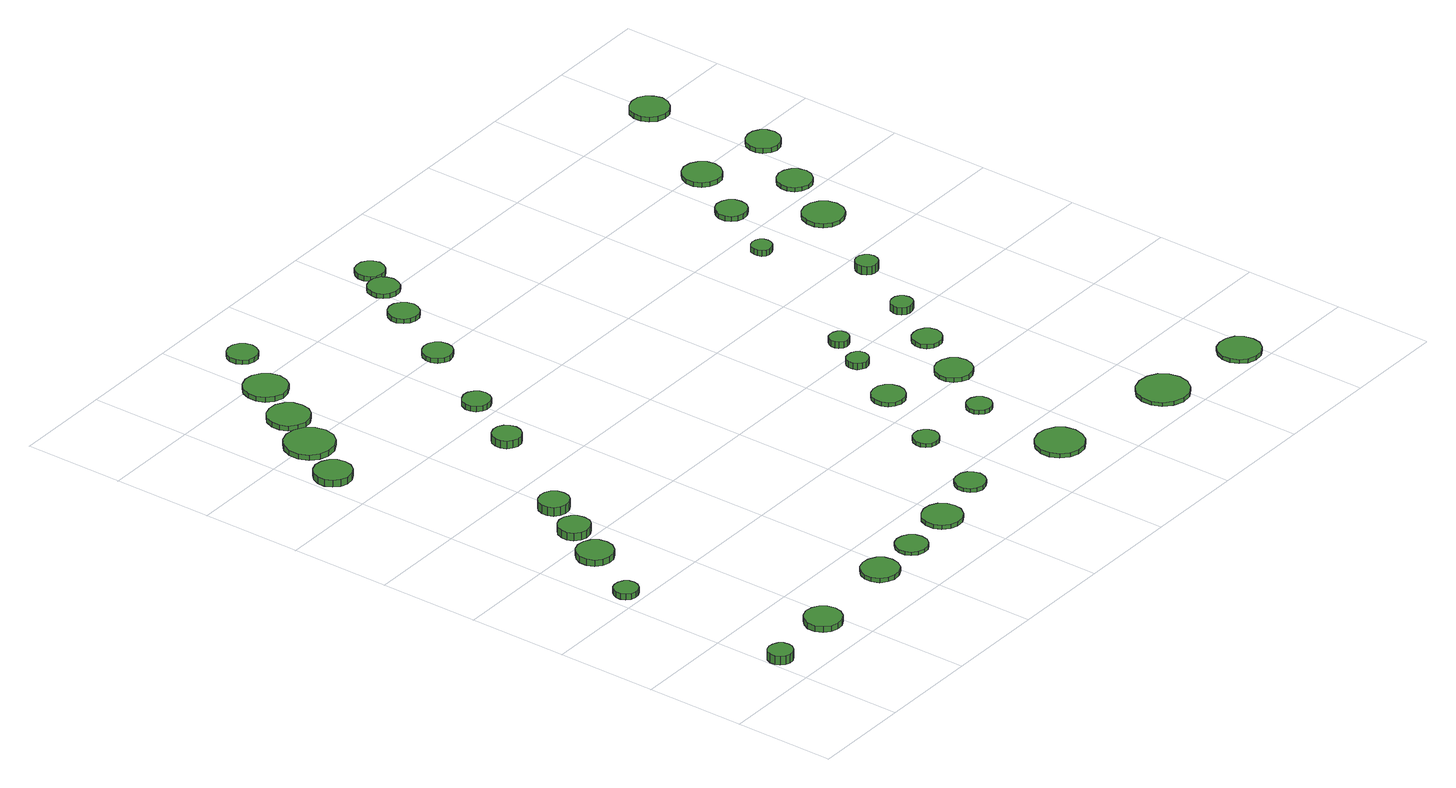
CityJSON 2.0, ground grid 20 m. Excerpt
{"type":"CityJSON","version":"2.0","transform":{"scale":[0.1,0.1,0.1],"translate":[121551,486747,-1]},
"CityObjects":{
"tree1":{"type":"SolitaryVegetationObject","attributes":{"function":"something"},"geometry":[{"type":"MultiSurface","lod":"1","boundaries":[[[0,1,2,3,4,5,6,7,8,9,10,11,12,13,14]],[[15,16,17,18,19,20,21,22,23,24,25,26,27,28,29]],[[0,29,28,1]],[[1,28,27,2]],[[2,27,26,3]],[[3,26,25,4]],[[4,25,24,5]],[[5,24,23,6]],[[6,23,22,7]],[[7,22,21,8]],[[8,21,20,9]],[[9,20,19,10]],[[10,19,18,11]],[[11,18,17,12]],[[12,17,16,13]],[[13,16,15,14]],[[14,15,29,0]]]}]},
"tree2":{"type":"SolitaryVegetationObject","attributes":{"function":"something"},"geometry":[{"type":"MultiSurface","lod":"1","boundaries":[[[30,31,32,33,34,35,36,37,38,39,40,41,42,43,44]],[[45,46,47,48,49,50,51,52,53,54,55,56,57,58,59]],[[30,59,58,31]],[[31,58,57,32]],[[32,57,56,33]],[[33,56,55,34]],[[34,55,54,35]],[[35,54,53,36]],[[36,53,52,37]],[[37,52,51,38]],[[38,51,50,39]],[[39,50,49,40]],[[40,49,48,41]],[[41,48,47,42]],[[42,47,46,43]],[[43,46,45,44]],[[44,45,59,30]]]}]},
"tree3":{"type":"SolitaryVegetationObject","attributes":{"function":"something"},"geometry":[{"type":"MultiSurface","lod":"1","boundaries":[[[60,61,62,63,64,65,66,67,68,69,70,71,72,73,74]],[[75,76,77,78,79,80,81,82,83,84,85,86,87,88,89]],[[60,89,88,61]],[[61,88,87,62]],[[62,87,86,63]],[[63,86,85,64]],[[64,85,84,65]],[[65,84,83,66]],[[66,83,82,67]],[[67,82,81,68]],[[68,81,80,69]],[[69,80,79,70]],[[70,79,78,71]],[[71,78,77,72]],[[72,77,76,73]],[[73,76,75,74]],[[74,75,89,60]]]}]},
"tree4":{"type":"SolitaryVegetationObject","attributes":{"function":"something"},"geometry":[{"type":"MultiSurface","lod":"1","boundaries":[[[90,91,92,93,94,95,96,97,98,99,100,101,102,103,104]],[[105,106,107,108,109,110,111,112,113,114,115,116,117,118,119]],[[90,119,118,91]],[[91,118,117,92]],[[92,117,116,93]],[[93,116,115,94]],[[94,115,114,95]],[[95,114,113,96]],[[96,113,112,97]],[[97,112,111,98]],[[98,111,110,99]],[[99,110,109,100]],[[100,109,108,101]],[[101,108,107,102]],[[102,107,106,103]],[[103,106,105,104]],[[104,105,119,90]]]}]},
"tree5":{"type":"SolitaryVegetationObject","attributes":{"function":"something"},"geometry":[{"type":"MultiSurface","lod":"1","boundaries":[[[120,121,122,123,124,125,126,127,128,129,130,131,132,133,134]],[[135,136,137,138,139,140,141,142,143,144,145,146,147,148,149]],[[120,149,148,121]],[[121,148,147,122]],[[122,147,146,123]],[[123,146,145,124]],[[124,145,144,125]],[[125,144,143,126]],[[126,143,142,127]],[[127,142,141,128]],[[128,141,140,129]],[[129,140,139,130]],[[130,139,138,131]],[[131,138,137,132]],[[132,137,136,133]],[[133,136,135,134]],[[134,135,149,120]]]}]},
"tree6":{"type":"SolitaryVegetationObject","attributes":{"function":"something"},"geometry":[{"type":"MultiSurface","lod":"1","boundaries":[[[150,151,152,153,154,155,156,157,158,159,160,161,162,163,164]],[[165,166,167,168,169,170,171,172,173,174,175,176,177,178,179]],[[150,179,178,151]],[[151,178,177,152]],[[152,177,176,153]],[[153,176,175,154]],[[154,175,174,155]],[[155,174,173,156]],[[156,173,172,157]],[[157,172,171,158]],[[158,171,170,159]],[[159,170,169,160]],[[160,169,168,161]],[[161,168,167,162]],[[162,167,166,163]],[[163,166,165,164]],[[164,165,179,150]]]}]},
"tree7":{"type":"SolitaryVegetationObject","attributes":{"function":"something"},"geometry":[{"type":"MultiSurface","lod":"1","boundaries":[[[180,181,182,183,184,185,186,187,188,189,190,191,192,193,194]],[[195,196,197,198,199,200,201,202,203,204,205,206,207,208,209]],[[180,209,208,181]],[[181,208,207,182]],[[182,207,206,183]],[[183,206,205,184]],[[184,205,204,185]],[[185,204,203,186]],[[186,203,202,187]],[[187,202,201,188]],[[188,201,200,189]],[[189,200,199,190]],[[190,199,198,191]],[[191,198,197,192]],[[192,197,196,193]],[[193,196,195,194]],[[194,195,209,180]]]}]},
"tree8":{"type":"SolitaryVegetationObject","attributes":{"function":"something"},"geometry":[{"type":"MultiSurface","lod":"1","boundaries":[[[210,211,212,213,214,215,216,217,218,219,220,221,222,223,224]],[[225,226,227,228,229,230,231,232,233,234,235,236,237,238,239]],[[210,239,238,211]],[[211,238,237,212]],[[212,237,236,213]],[[213,236,235,214]],[[214,235,234,215]],[[215,234,233,216]],[[216,233,232,217]],[[217,232,231,218]],[[218,231,230,219]],[[219,230,229,220]],[[220,229,228,221]],[[221,228,227,222]],[[222,227,226,223]],[[223,226,225,224]],[[224,225,239,210]]]}]},
"tree9":{"type":"SolitaryVegetationObject","attributes":{"function":"something"},"geometry":[{"type":"MultiSurface","lod":"1","boundaries":[[[240,241,242,243,244,245,246,247,248,249,250,251,252,253,254]],[[255,256,257,258,259,260,261,262,263,264,265,266,267,268,269]],[[240,269,268,241]],[[241,268,267,242]],[[242,267,266,243]],[[243,266,265,244]],[[244,265,264,245]],[[245,264,263,246]],[[246,263,262,247]],[[247,262,261,248]],[[248,261,260,249]],[[249,260,259,250]],[[250,259,258,251]],[[251,258,257,252]],[[252,257,256,253]],[[253,256,255,254]],[[254,255,269,240]]]}]},
"tree10":{"type":"SolitaryVegetationObject","attributes":{"function":"something"},"geometry":[{"type":"MultiSurface","lod":"1","boundaries":[[[270,271,272,273,274,275,276,277,278,279,280,281,282,283,284]],[[285,286,287,288,289,290,291,292,293,294,295,296,297,298,299]],[[270,299,298,271]],[[271,298,297,272]],[[272,297,296,273]],[[273,296,295,274]],[[274,295,294,275]],[[275,294,293,276]],[[276,293,292,277]],[[277,292,291,278]],[[278,291,290,279]],[[279,290,289,280]],[[280,289,288,281]],[[281,288,287,282]],[[282,287,286,283]],[[283,286,285,284]],[[284,285,299,270]]]}]},
"tree11":{"type":"SolitaryVegetationObject","attributes":{"function":"something"},"geometry":[{"type":"MultiSurface","lod":"1","boundaries":[[[300,301,302,303,304,305,306,307,308,309,310,311,312,313,314]],[[315,316,317,318,319,320,321,322,323,324,325,326,327,328,329]],[[300,329,328,301]],[[301,328,327,302]],[[302,327,326,303]],[[303,326,325,304]],[[304,325,324,305]],[[305,324,323,306]],[[306,323,322,307]],[[307,322,321,308]],[[308,321,320,309]],[[309,320,319,310]],[[310,319,318,311]],[[311,318,317,312]],[[312,317,316,313]],[[313,316,315,314]],[[314,315,329,300]]]}]},
"tree12":{"type":"SolitaryVegetationObject","attributes":{"function":"something"},"geometry":[{"type":"MultiSurface","lod":"1","boundaries":[[[330,331,332,333,334,335,336,337,338,339,340,341,342,343,344]],[[345,346,347,348,349,350,351,352,353,354,355,356,357,358,359]],[[330,359,358,331]],[[331,358,357,332]],[[332,357,356,333]],[[333,356,355,334]],[[334,355,354,335]],[[335,354,353,336]],[[336,353,352,337]],[[337,352,351,338]],[[338,351,350,339]],[[339,350,349,340]],[[340,349,348,341]],[[341,348,347,342]],[[342,347,346,343]],[[343,346,345,344]],[[344,345,359,330]]]}]},
"tree13":{"type":"SolitaryVegetationObject","attributes":{"function":"something"},"geometry":[{"type":"MultiSurface","lod":"1","boundaries":[[[360,361,362,363,364,365,366,367,368,369,370,371,372,373,374]],[[375,376,377,378,379,380,381,382,383,384,385,386,387,388,389]],[[360,389,388,361]],[[361,388,387,362]],[[362,387,386,363]],[[363,386,385,364]],[[364,385,384,365]],[[365,384,383,366]],[[366,383,382,367]],[[367,382,381,368]],[[368,381,380,369]],[[369,380,379,370]],[[370,379,378,371]],[[371,378,377,372]],[[372,377,376,373]],[[373,376,375,374]],[[374,375,389,360]]]}]},
"tree14":{"type":"SolitaryVegetationObject","attributes":{"function":"something"},"geometry":[{"type":"MultiSurface","lod":"1","boundaries":[[[390,391,392,393,394,395,396,397,398,399,400,401,402,403,404]],[[405,406,407,408,409,410,411,412,413,414,415,416,417,418,419]],[[390,419,418,391]],[[391,418,417,392]],[[392,417,416,393]],[[393,416,415,394]],[[394,415,414,395]],[[395,414,413,396]],[[396,413,412,397]],[[397,412,411,398]],[[398,411,410,399]],[[399,410,409,400]],[[400,409,408,401]],[[401,408,407,402]],[[402,407,406,403]],[[403,406,405,404]],[[404,405,419,390]]]}]},
"tree15":{"type":"SolitaryVegetationObject","attributes":{"function":"something"},"geometry":[{"type":"MultiSurface","lod":"1","boundaries":[[[420,421,422,423,424,425,426,427,428,429,430,431,432,433,434]],[[435,436,437,438,439,440,441,442,443,444,445,446,447,448,449]],[[420,449,448,421]],[[421,448,447,422]],[[422,447,446,423]],[[423,446,445,424]],[[424,445,444,425]],[[425,444,443,426]],[[426,443,442,427]],[[427,442,441,428]],[[428,441,440,429]],[[429,440,439,430]],[[430,439,438,431]],[[431,438,437,432]],[[432,437,436,433]],[[433,436,435,434]],[[434,435,449,420]]]}]},
"tree16":{"type":"SolitaryVegetationObject","attributes":{"function":"something"},"geometry":[{"type":"MultiSurface","lod":"1","boundaries":[[[450,451,452,453,454,455,456,457,458,459,460,461,462,463,464]],[[465,466,467,468,469,470,471,472,473,474,475,476,477,478,479]],[[450,479,478,451]],[[451,478,477,452]],[[452,477,476,453]],[[453,476,475,454]],[[454,475,474,455]],[[455,474,473,456]],[[456,473,472,457]],[[457,472,471,458]],[[458,471,470,459]],[[459,470,469,460]],[[460,469,468,461]],[[461,468,467,462]],[[462,467,466,463]],[[463,466,465,464]],[[464,465,479,450]]]}]},
"tree17":{"type":"SolitaryVegetationObject","attributes":{"function":"something"},"geometry":[{"type":"MultiSurface","lod":"1","boundaries":[[[480,481,482,483,484,485,486,487,488,489,490,491,492,493,494]],[[495,496,497,498,499,500,501,502,503,504,505,506,507,508,509]],[[480,509,508,481]],[[481,508,507,482]],[[482,507,506,483]],[[483,506,505,484]],[[484,505,504,485]],[[485,504,503,486]],[[486,503,502,487]],[[487,502,501,488]],[[488,501,500,489]],[[489,500,499,490]],[[490,499,498,491]],[[491,498,497,492]],[[492,497,496,493]],[[493,496,495,494]],[[494,495,509,480]]]}]},
"tree18":{"type":"SolitaryVegetationObject","attributes":{"function":"something"},"geometry":[{"type":"MultiSurface","lod":"1","boundaries":[[[510,511,512,513,514,515,516,517,518,519,520,521,522,523,524]],[[525,526,527,528,529,530,531,532,533,534,535,536,537,538,539]],[[510,539,538,511]],[[511,538,537,512]],[[512,537,536,513]],[[513,536,535,514]],[[514,535,534,515]],[[515,534,533,516]],[[516,533,532,517]],[[517,532,531,518]],[[518,531,530,519]],[[519,530,529,520]],[[520,529,528,521]],[[521,528,527,522]],[[522,527,526,523]],[[523,526,525,524]],[[524,525,539,510]]]}]},
"tree19":{"type":"SolitaryVegetationObject","attributes":{"function":"something"},"geometry":[{"type":"MultiSurface","lod":"1","boundaries":[[[540,541,542,543,544,545,546,547,548,549,550,551,552,553,554]],[[555,556,557,558,559,560,561,562,563,564,565,566,567,568,569]],[[540,569,568,541]],[[541,568,567,542]],[[542,567,566,543]],[[543,566,565,544]],[[544,565,564,545]],[[545,564,563,546]],[[546,563,562,547]],[[547,562,561,548]],[[548,561,560,549]],[[549,560,559,550]],[[550,559,558,551]],[[551,558,557,552]],[[552,557,556,553]],[[553,556,555,554]],[[554,555,569,540]]]}]},
"tree20":{"type":"SolitaryVegetationObject","attributes":{"function":"something"},"geometry":[{"type":"MultiSurface","lod":"1","boundaries":[[[570,571,572,573,574,575,576,577,578,579,580,581,582,583,584]],[[585,586,587,588,589,590,591,592,593,594,595,596,597,598,599]],[[570,599,598,571]],[[571,598,597,572]],[[572,597,596,573]],[[573,596,595,574]],[[574,595,594,575]],[[575,594,593,576]],[[576,593,592,577]],[[577,592,591,578]],[[578,591,590,579]],[[579,590,589,580]],[[580,589,588,581]],[[581,588,587,582]],[[582,587,586,583]],[[583,586,585,584]],[[584,585,599,570]]]}]},
"tree21":{"type":"SolitaryVegetationObject","attributes":{"function":"something"},"geometry":[{"type":"MultiSurface","lod":"1","boundaries":[[[600,601,602,603,604,605,606,607,608,609,610,611,612,613,614]],[[615,616,617,618,619,620,621,622,623,624,625,626,627,628,629]],[[600,629,628,601]],[[601,628,627,602]],[[602,627,626,603]],[[603,626,625,604]],[[604,625,624,605]],[[605,624,623,606]],[[606,623,622,607]],[[607,622,621,608]],[[608,621,620,609]],[[609,620,619,610]],[[610,619,618,611]],[[611,618,617,612]],[[612,617,616,613]],[[613,616,615,614]],[[614,615,629,600]]]}]},
"tree22":{"type":"SolitaryVegetationObject","attributes":{"function":"something"},"geometry":[{"type":"MultiSurface","lod":"1","boundaries":[[[630,631,632,633,634,635,636,637,638,639,640,641,642,643,644]],[[645,646,647,648,649,650,651,652,653,654,655,656,657,658,659]],[[630,659,658,631]],[[631,658,657,632]],[[632,657,656,633]],[[633,656,655,634]],[[634,655,654,635]],[[635,654,653,636]],[[636,653,652,637]],[[637,652,651,638]],[[638,651,650,639]],[[639,650,649,640]],[[640,649,648,641]],[[641,648,647,642]],[[642,647,646,643]],[[643,646,645,644]],[[644,645,659,630]]]}]},
"tree23":{"type":"SolitaryVegetationObject","attributes":{"function":"something"},"geometry":[{"type":"MultiSurface","lod":"1","boundaries":[[[660,661,662,663,664,665,666,667,668,669,670,671,672,673,674]],[[675,676,677,678,679,680,681,682,683,684,685,686,687,688,689]],[[660,689,688,661]],[[661,688,687,662]],[[662,687,686,663]],[[663,686,685,664]],[[664,685,684,665]],[[665,684,683,666]],[[666,683,682,667]],[[667,682,681,668]],[[668,681,680,669]],[[669,680,679,670]],[[670,679,678,671]],[[671,678,677,672]],[[672,677,676,673]],[[673,676,675,674]],[[674,675,689,660]]]}]},
"tree24":{"type":"SolitaryVegetationObject","attributes":{"function":"something"},"geometry":[{"type":"MultiSurface","lod":"1","boundaries":[[[690,691,692,693,694,695,696,697,698,699,700,701,702,703,704]],[[705,706,707,708,709,710,711,712,713,714,715,716,717,718,719]],[[690,719,718,691]],[[691,718,717,692]],[[692,717,716,693]],[[693,716,715,694]],[[694,715,714,695]],[[695,714,713,696]],[[696,713,712,697]],[[697,712,711,698]],[[698,711,710,699]],[[699,710,709,700]],[[700,709,708,701]],[[701,708,707,702]],[[702,707,706,703]],[[703,706,705,704]],[[704,705,719,690]]]}]},
"tree25":{"type":"SolitaryVegetationObject","attributes":{"function":"something"},"geometry":[{"type":"MultiSurface","lod":"1","boundaries":[[[720,721,722,723,724,725,726,727,728,729,730,731,732,733,734]],[[735,736,737,738,739,740,741,742,743,744,745,746,747,748,749]],[[720,749,748,721]],[[721,748,747,722]],[[722,747,746,723]],[[723,746,745,724]],[[724,745,744,725]],[[725,744,743,726]],[[726,743,742,727]],[[727,742,741,728]],[[728,741,740,729]],[[729,740,739,730]],[[730,739,738,731]],[[731,738,737,732]],[[732,737,736,733]],[[733,736,735,734]],[[734,735,749,720]]]}]},
"tree26":{"type":"SolitaryVegetationObject","attributes":{"function":"something"},"geometry":[{"type":"MultiSurface","lod":"1","boundaries":[[[750,751,752,753,754,755,756,757,758,759,760,761,762,763,764]],[[765,766,767,768,769,770,771,772,773,774,775,776,777,778,779]],[[750,779,778,751]],[[751,778,777,752]],[[752,777,776,753]],[[753,776,775,754]],[[754,775,774,755]],[[755,774,773,756]],[[756,773,772,757]],[[757,772,771,758]],[[758,771,770,759]],[[759,770,769,760]],[[760,769,768,761]],[[761,768,767,762]],[[762,767,766,763]],[[763,766,765,764]],[[764,765,779,750]]]}]},
"tree27":{"type":"SolitaryVegetationObject","attributes":{"function":"something"},"geometry":[{"type":"MultiSurface","lod":"1","boundaries":[[[780,781,782,783,784,785,786,787,788,789,790,791,792,793,794]],[[795,796,797,798,799,800,801,802,803,804,805,806,807,808,809]],[[780,809,808,781]],[[781,808,807,782]],[[782,807,806,783]],[[783,806,805,784]],[[784,805,804,785]],[[785,804,803,786]],[[786,803,802,787]],[[787,802,801,788]],[[788,801,800,789]],[[789,800,799,790]],[[790,799,798,791]],[[791,798,797,792]],[[792,797,796,793]],[[793,796,795,794]],[[794,795,809,780]]]}]},
"tree28":{"type":"SolitaryVegetationObject","attributes":{"function":"something"},"geometry":[{"type":"MultiSurface","lod":"1","boundaries":[[[810,811,812,813,814,815,816,817,818,819,820,821,822,823,824]],[[825,826,827,828,829,830,831,832,833,834,835,836,837,838,839]],[[810,839,838,811]],[[811,838,837,812]],[[812,837,836,813]],[[813,836,835,814]],[[814,835,834,815]],[[815,834,833,816]],[[816,833,832,817]],[[817,832,831,818]],[[818,831,830,819]],[[819,830,829,820]],[[820,829,828,821]],[[821,828,827,822]],[[822,827,826,823]],[[823,826,825,824]],[[824,825,839,810]]]}]},
"tree29":{"type":"SolitaryVegetationObject","attributes":{"function":"something"},"geometry":[{"type":"MultiSurface","lod":"1","boundaries":[[[840,841,842,843,844,845,846,847,848,849,850,851,852,853,854]],[[855,856,857,858,859,860,861,862,863,864,865,866,867,868,869]],[[840,869,868,841]],[[841,868,867,842]],[[842,867,866,843]],[[843,866,865,844]],[[844,865,864,845]],[[845,864,863,846]],[[846,863,862,847]],[[847,862,861,848]],[[848,861,860,849]],[[849,860,859,850]],[[850,859,858,851]],[[851,858,857,852]],[[852,857,856,853]],[[853,856,855,854]],[[854,855,869,840]]]}]},
"tree30":{"type":"SolitaryVegetationObject","attributes":{"function":"something"},"geometry":[{"type":"MultiSurface","lod":"1","boundaries":[[[870,871,872,873,874,875,876,877,878,879,880,881,882,883,884]],[[885,886,887,888,889,890,891,892,893,894,895,896,897,898,899]],[[870,899,898,871]],[[871,898,897,872]],[[872,897,896,873]],[[873,896,895,874]],[[874,895,894,875]],[[875,894,893,876]],[[876,893,892,877]],[[877,892,891,878]],[[878,891,890,879]],[[879,890,889,880]],[[880,889,888,881]],[[881,888,887,882]],[[882,887,886,883]],[[883,886,885,884]],[[884,885,899,870]]]}]},
"tree31":{"type":"SolitaryVegetationObject","attributes":{"function":"something"},"geometry":[{"type":"MultiSurface","lod":"1","boundaries":[[[900,901,902,903,904,905,906,907,908,909,910,911,912,913,914]],[[915,916,917,918,919,920,921,922,923,924,925,926,927,928,929]],[[900,929,928,901]],[[901,928,927,902]],[[902,927,926,903]],[[903,926,925,904]],[[904,925,924,905]],[[905,924,923,906]],[[906,923,922,907]],[[907,922,921,908]],[[908,921,920,909]],[[909,920,919,910]],[[910,919,918,911]],[[911,918,917,912]],[[912,917,916,913]],[[913,916,915,914]],[[914,915,929,900]]]}]},
"tree32":{"type":"SolitaryVegetationObject","attributes":{"function":"something"},"geometry":[{"type":"MultiSurface","lod":"1","boundaries":[[[930,931,932,933,934,935,936,937,938,939,940,941,942,943,944]],[[945,946,947,948,949,950,951,952,953,954,955,956,957,958,959]],[[930,959,958,931]],[[931,958,957,932]],[[932,957,956,933]],[[933,956,955,934]],[[934,955,954,935]],[[935,954,953,936]],[[936,953,952,937]],[[937,952,951,938]],[[938,951,950,939]],[[939,950,949,940]],[[940,949,948,941]],[[941,948,947,942]],[[942,947,946,943]],[[943,946,945,944]],[[944,945,959,930]]]}]},
"tree33":{"type":"SolitaryVegetationObject","attributes":{"function":"something"},"geometry":[{"type":"MultiSurface","lod":"1","boundaries":[[[960,961,962,963,964,965,966,967,968,969,970,971,972,973,974]],[[975,976,977,978,979,980,981,982,983,984,985,986,987,988,989]],[[960,989,988,961]],[[961,988,987,962]],[[962,987,986,963]],[[963,986,985,964]],[[964,985,984,965]],[[965,984,983,966]],[[966,983,982,967]],[[967,982,981,968]],[[968,981,980,969]],[[969,980,979,970]],[[970,979,978,971]],[[971,978,977,972]],[[972,977,976,973]],[[973,976,975,974]],[[974,975,989,960]]]}]},
"tree34":{"type":"SolitaryVegetationObject","attributes":{"function":"something"},"geometry":[{"type":"MultiSurface","lod":"1","boundaries":[[[990,991,992,993,994,995,996,997,998,999,1000,1001,1002,1003,1004]],[[1005,1006,1007,1008,1009,1010,1011,1012,1013,1014,1015,1016,1017,1018,1019]],[[990,1019,1018,991]],[[991,1018,1017,992]],[[992,1017,1016,993]],[[993,1016,1015,994]],[[994,1015,1014,995]],[[995,1014,1013,996]],[[996,1013,1012,997]],[[997,1012,1011,998]],[[998,1011,1010,999]],[[999,1010,1009,1000]],[[1000,1009,1008,1001]],[[1001,1008,1007,1002]],[[1002,1007,1006,1003]],[[1003,1006,1005,1004]],[[1004,1005,1019,990]]]}]},
"tree35":{"type":"SolitaryVegetationObject","attributes":{"function":"something"},"geometry":[{"type":"MultiSurface","lod":"1","boundaries":[[[1020,1021,1022,1023,1024,1025,1026,1027,1028,1029,1030,1031,1032,1033,1034]],[[1035,1036,1037,1038,1039,1040,1041,1042,1043,1044,1045,1046,1047,1048,1049]],[[1020,1049,1048,1021]],[[1021,1048,1047,1022]],[[1022,1047,1046,1023]],[[1023,1046,1045,1024]],[[1024,1045,1044,1025]],[[1025,1044,1043,1026]],[[1026,1043,1042,1027]],[[1027,1042,1041,1028]],[[1028,1041,1040,1029]],[[1029,1040,1039,1030]],[[1030,1039,1038,1031]],[[1031,1038,1037,1032]],[[1032,1037,1036,1033]],[[1033,1036,1035,1034]],[[1034,1035,1049,1020]]]}]},
"tree36":{"type":"SolitaryVegetationObject","attributes":{"function":"something"},"geometry":[{"type":"MultiSurface","lod":"1","boundaries":[[[1050,1051,1052,1053,1054,1055,1056,1057,1058,1059,1060,1061,1062,1063,1064]],[[1065,1066,1067,1068,1069,1070,1071,1072,1073,1074,1075,1076,1077,1078,1079]],[[1050,1079,1078,1051]],[[1051,1078,1077,1052]],[[1052,1077,1076,1053]],[[1053,1076,1075,1054]],[[1054,1075,1074,1055]],[[1055,1074,1073,1056]],[[1056,1073,1072,1057]],[[1057,1072,1071,1058]],[[1058,1071,1070,1059]],[[1059,1070,1069,1060]],[[1060,1069,1068,1061]],[[1061,1068,1067,1062]],[[1062,1067,1066,1063]],[[1063,1066,1065,1064]],[[1064,1065,1079,1050]]]}]},
"tree37":{"type":"SolitaryVegetationObject","attributes":{"function":"something"},"geometry":[{"type":"MultiSurface","lod":"1","boundaries":[[[1080,1081,1082,1083,1084,1085,1086,1087,1088,1089,1090,1091,1092,1093,1094]],[[1095,1096,1097,1098,1099,1100,1101,1102,1103,1104,1105,1106,1107,1108,1109]],[[1080,1109,1108,1081]],[[1081,1108,1107,1082]],[[1082,1107,1106,1083]],[[1083,1106,1105,1084]],[[1084,1105,1104,1085]],[[1085,1104,1103,1086]],[[1086,1103,1102,1087]],[[1087,1102,1101,1088]],[[1088,1101,1100,1089]],[[1089,1100,1099,1090]],[[1090,1099,1098,1091]],[[1091,1098,1097,1092]],[[1092,1097,1096,1093]],[[1093,1096,1095,1094]],[[1094,1095,1109,1080]]]}]},
"tree38":{"type":"SolitaryVegetationObject","attributes":{"function":"something"},"geometry":[{"type":"MultiSurface","lod":"1","boundaries":[[[1110,1111,1112,1113,1114,1115,1116,1117,1118,1119,1120,1121,1122,1123,1124]],[[1125,1126,1127,1128,1129,1130,1131,1132,1133,1134,1135,1136,1137,1138,1139]],[[1110,1139,1138,1111]],[[1111,1138,1137,1112]],[[1112,1137,1136,1113]],[[1113,1136,1135,1114]],[[1114,1135,1134,1115]],[[1115,1134,1133,1116]],[[1116,1133,1132,1117]],[[1117,1132,1131,1118]],[[1118,1131,1130,1119]],[[1119,1130,1129,1120]],[[1120,1129,1128,1121]],[[1121,1128,1127,1122]],[[1122,1127,1126,1123]],[[1123,1126,1125,1124]],[[1124,1125,1139,1110]]]}]},
"tree39":{"type":"SolitaryVegetationObject","attributes":{"function":"something"}},
"tree40":{"type":"SolitaryVegetationObject","attributes":{"function":"something"},"geometry":[{"type":"MultiSurface","lod":"1","boundaries":[[[1140,1141,1142,1143,1144,1145,1146,1147,1148,1149,1150,1151,1152,1153,1154]],[[1155,1156,1157,1158,1159,1160,1161,1162,1163,1164,1165,1166,1167,1168,1169]],[[1140,1169,1168,1141]],[[1141,1168,1167,1142]],[[1142,1167,1166,1143]],[[1143,1166,1165,1144]],[[1144,1165,1164,1145]],[[1145,1164,1163,1146]],[[1146,1163,1162,1147]],[[1147,1162,1161,1148]],[[1148,1161,1160,1149]],[[1149,1160,1159,1150]],[[1150,1159,1158,1151]],[[1151,1158,1157,1152]],[[1152,1157,1156,1153]],[[1153,1156,1155,1154]],[[1154,1155,1169,1140]]]}]},
"tree41":{"type":"SolitaryVegetationObject","attributes":{"function":"something"},"geometry":[{"type":"MultiSurface","lod":"1","boundaries":[[[1170,1171,1172,1173,1174,1175,1176,1177,1178,1179,1180,1181,1182,1183,1184]],[[1185,1186,1187,1188,1189,1190,1191,1192,1193,1194,1195,1196,1197,1198,1199]],[[1170,1199,1198,1171]],[[1171,1198,1197,1172]],[[1172,1197,1196,1173]],[[1173,1196,1195,1174]],[[1174,1195,1194,1175]],[[1175,1194,1193,1176]],[[1176,1193,1192,1177]],[[1177,1192,1191,1178]],[[1178,1191,1190,1179]],[[1179,1190,1189,1180]],[[1180,1189,1188,1181]],[[1181,1188,1187,1182]],[[1182,1187,1186,1183]],[[1183,1186,1185,1184]],[[1184,1185,1199,1170]]]}]}
},
"vertices":[
[51,77,25],[49,87,25],[43,95,25],[34,100,25],[24,101,25],[14,98,25],[7,92,25],[3,82,25],[3,72,25],[7,63,25],[14,56,25],[24,53,25],[34,54,25],[43,59,25],[49,67,25],[49,67,7],[43,59,7],[34,54,7],[24,53,7],[14,56,7],[7,63,7],[3,72,7],[3,82,7],[7,92,7],[14,98,7],[24,101,7],[34,100,7],[43,95,7],[49,87,7],[51,77,7],
[63,434,19],[61,444,19],[55,452,19],[46,457,19],[37,458,19],[27,455,19],[20,448,19],[16,439,19],[16,430,19],[20,421,19],[27,414,19],[37,411,19],[46,412,19],[55,417,19],[61,425,19],[61,425,7],[55,417,7],[46,412,7],[37,411,7],[27,414,7],[20,421,7],[16,430,7],[16,439,7],[20,448,7],[27,455,7],[37,458,7],[46,457,7],[55,452,7],[61,444,7],[63,434,7],
[209,91,19],[206,106,19],[197,118,19],[184,125,19],[169,127,19],[155,122,19],[144,112,19],[137,98,19],[137,83,19],[144,69,19],[155,59,19],[169,55,19],[184,56,19],[197,64,19],[206,76,19],[206,76,7],[197,64,7],[184,56,7],[169,55,7],[155,59,7],[144,69,7],[137,83,7],[137,98,7],[144,112,7],[155,122,7],[169,127,7],[184,125,7],[197,118,7],[206,106,7],[209,91,7],
[144,556,20],[141,571,20],[132,583,20],[119,590,20],[104,592,20],[90,587,20],[79,577,20],[73,564,20],[73,549,20],[79,535,20],[90,525,20],[104,521,20],[119,522,20],[132,530,20],[141,542,20],[141,542,7],[132,530,7],[119,522,7],[104,521,7],[90,525,7],[79,535,7],[73,549,7],[73,564,7],[79,577,7],[90,587,7],[104,592,7],[119,590,7],[132,583,7],[141,571,7],[144,556,7],
[183,636,23],[181,649,23],[173,659,23],[162,666,23],[149,667,23],[137,663,23],[127,654,23],[122,643,23],[122,630,23],[127,618,23],[137,609,23],[149,605,23],[162,607,23],[173,613,23],[181,623,23],[181,623,7],[173,613,7],[162,607,7],[149,605,7],[137,609,7],[127,618,7],[122,630,7],[122,643,7],[127,654,7],[137,663,7],[149,667,7],[162,666,7],[173,659,7],[181,649,7],[183,636,7],
[81,1099,21],[78,1114,21],[69,1126,21],[56,1133,21],[40,1135,21],[26,1130,21],[15,1120,21],[8,1106,21],[8,1091,21],[15,1077,21],[26,1067,21],[40,1062,21],[56,1064,21],[69,1071,21],[78,1084,21],[78,1084,7],[69,1071,7],[56,1064,7],[40,1062,7],[26,1067,7],[15,1077,7],[8,1091,7],[8,1106,7],[15,1120,7],[26,1130,7],[40,1135,7],[56,1133,7],[69,1126,7],[78,1114,7],[81,1099,7],
[409,112,16],[406,127,16],[397,139,16],[383,147,16],[368,148,16],[354,144,16],[342,133,16],[336,119,16],[336,104,16],[342,90,16],[354,80,16],[368,75,16],[383,77,16],[397,84,16],[406,97,16],[406,97,7],[397,84,7],[383,77,7],[368,75,7],[354,80,7],[342,90,7],[336,104,7],[336,119,7],[342,133,7],[354,144,7],[368,148,7],[383,147,7],[397,139,7],[406,127,7],[409,112,7],
[226,715,25],[224,727,25],[217,737,25],[206,743,25],[194,744,25],[182,740,25],[173,732,25],[168,721,25],[168,709,25],[173,698,25],[182,690,25],[194,686,25],[206,687,25],[217,693,25],[224,703,25],[224,703,7],[217,693,7],[206,687,7],[194,686,7],[182,690,7],[173,698,7],[168,709,7],[168,721,7],[173,732,7],[182,740,7],[194,744,7],[206,743,7],[217,737,7],[224,727,7],[226,715,7],
[151,1195,18],[147,1215,18],[135,1231,18],[117,1241,18],[97,1243,18],[78,1237,18],[63,1224,18],[55,1205,18],[55,1185,18],[63,1166,18],[78,1153,18],[97,1147,18],[117,1149,18],[135,1159,18],[147,1175,18],[147,1175,7],[135,1159,7],[117,1149,7],[97,1147,7],[78,1153,7],[63,1166,7],[55,1185,7],[55,1205,7],[63,1224,7],[78,1237,7],[97,1243,7],[117,1241,7],[135,1231,7],[147,1215,7],[151,1195,7],
[507,119,14],[505,131,14],[497,142,14],[486,148,14],[473,150,14],[461,146,14],[451,137,14],[446,125,14],[446,112,14],[451,101,14],[461,92,14],[473,88,14],[486,89,14],[497,96,14],[505,106,14],[505,106,7],[497,96,7],[486,89,7],[473,88,7],[461,92,7],[451,101,7],[446,112,7],[446,125,7],[451,137,7],[461,146,7],[473,150,7],[486,148,7],[497,142,7],[505,131,7],[507,119,7],
[196,1281,17],[193,1298,17],[183,1312,17],[168,1321,17],[151,1322,17],[135,1317,17],[122,1306,17],[115,1290,17],[115,1273,17],[122,1257,17],[135,1246,17],[151,1240,17],[168,1242,17],[183,1251,17],[193,1265,17],[193,1265,7],[183,1251,7],[168,1242,7],[151,1240,7],[135,1246,7],[122,1257,7],[115,1273,7],[115,1290,7],[122,1306,7],[135,1317,7],[151,1322,7],[168,1321,7],[183,1312,7],[193,1298,7],[196,1281,7],
[359,922,23],[357,933,23],[350,943,23],[340,949,23],[328,950,23],[317,946,23],[308,939,23],[304,928,23],[304,916,23],[308,905,23],[317,898,23],[328,894,23],[340,895,23],[350,901,23],[357,911,23],[357,911,7],[350,901,7],[340,895,7],[328,894,7],[317,898,7],[308,905,7],[304,916,7],[304,928,7],[308,939,7],[317,946,7],[328,950,7],[340,949,7],[350,943,7],[357,933,7],[359,922,7],
[253,1375,17],[249,1392,17],[239,1406,17],[223,1415,17],[206,1417,17],[189,1411,17],[176,1399,17],[169,1383,17],[169,1366,17],[176,1350,17],[189,1338,17],[206,1332,17],[223,1334,17],[239,1343,17],[249,1357,17],[249,1357,7],[239,1343,7],[223,1334,7],[206,1332,7],[189,1338,7],[176,1350,7],[169,1366,7],[169,1383,7],[176,1399,7],[189,1411,7],[206,1417,7],[223,1415,7],[239,1406,7],[249,1392,7],[253,1375,7],
[627,134,15],[624,149,15],[614,163,15],[600,171,15],[584,172,15],[569,167,15],[557,157,15],[550,142,15],[550,125,15],[557,111,15],[569,100,15],[584,95,15],[600,96,15],[614,105,15],[624,118,15],[624,118,7],[614,105,7],[600,96,7],[584,95,7],[569,100,7],[557,111,7],[550,125,7],[550,142,7],[557,157,7],[569,167,7],[584,172,7],[600,171,7],[614,163,7],[624,149,7],[627,134,7],
[427,1042,18],[425,1053,18],[418,1062,18],[409,1068,18],[397,1069,18],[387,1065,18],[378,1058,18],[373,1047,18],[373,1036,18],[378,1026,18],[387,1018,18],[397,1015,18],[409,1016,18],[418,1021,18],[425,1031,18],[425,1031,7],[418,1021,7],[409,1016,7],[397,1015,7],[387,1018,7],[378,1026,7],[373,1036,7],[373,1047,7],[378,1058,7],[387,1065,7],[397,1069,7],[409,1068,7],[418,1062,7],[425,1053,7],[427,1042,7],
[309,1479,16],[306,1491,16],[299,1501,16],[288,1507,16],[276,1508,16],[264,1504,16],[255,1496,16],[250,1485,16],[250,1472,16],[255,1461,16],[264,1453,16],[276,1449,16],[288,1450,16],[299,1457,16],[306,1467,16],[306,1467,7],[299,1457,7],[288,1450,7],[276,1449,7],[264,1453,7],[255,1461,7],[250,1472,7],[250,1485,7],[255,1496,7],[264,1504,7],[276,1508,7],[288,1507,7],[299,1501,7],[306,1491,7],[309,1479,7],
[743,164,15],[740,176,15],[733,186,15],[722,192,15],[710,193,15],[698,190,15],[689,181,15],[684,170,15],[684,158,15],[689,146,15],[698,138,15],[710,134,15],[722,136,15],[733,142,15],[740,152,15],[740,152,7],[733,142,7],[722,136,7],[710,134,7],[698,138,7],[689,146,7],[684,158,7],[684,170,7],[689,181,7],[698,190,7],[710,193,7],[722,192,7],[733,186,7],[740,176,7],[743,164,7],
[522,1199,17],[520,1211,17],[513,1221,17],[502,1227,17],[490,1228,17],[479,1224,17],[470,1216,17],[465,1205,17],[465,1193,17],[470,1182,17],[479,1174,17],[490,1170,17],[502,1172,17],[513,1178,17],[520,1187,17],[520,1187,7],[513,1178,7],[502,1172,7],[490,1170,7],[479,1174,7],[470,1182,7],[465,1193,7],[465,1205,7],[470,1216,7],[479,1224,7],[490,1228,7],[502,1227,7],[513,1221,7],[520,1211,7],[522,1199,7],
[811,318,15],[809,328,15],[802,337,15],[793,342,15],[783,343,15],[773,340,15],[765,333,15],[761,323,15],[761,313,15],[765,303,15],[773,296,15],[783,293,15],[793,294,15],[802,299,15],[809,308,15],[809,308,7],[802,299,7],[793,294,7],[783,293,7],[773,296,7],[765,303,7],[761,313,7],[761,323,7],[765,333,7],[773,340,7],[783,343,7],[793,342,7],[802,337,7],[809,328,7],[811,318,7],
[965,116,16],[961,135,16],[950,150,16],[933,160,16],[913,162,16],[895,156,16],[881,143,16],[873,125,16],[873,106,16],[881,88,16],[895,75,16],[913,69,16],[933,71,16],[950,81,16],[961,97,16],[961,97,7],[950,81,7],[933,71,7],[913,69,7],[895,75,7],[881,88,7],[873,106,7],[873,125,7],[881,143,7],[895,156,7],[913,162,7],[933,160,7],[950,150,7],[961,135,7],[965,116,7],
[597,1331,16],[594,1343,16],[587,1353,16],[576,1360,16],[564,1361,16],[552,1357,16],[543,1349,16],[537,1337,16],[537,1325,16],[543,1313,16],[552,1305,16],[564,1301,16],[576,1302,16],[587,1309,16],[594,1319,16],[594,1319,7],[587,1309,7],[576,1302,7],[564,1301,7],[552,1305,7],[543,1313,7],[537,1325,7],[537,1337,7],[543,1349,7],[552,1357,7],[564,1361,7],[576,1360,7],[587,1353,7],[594,1343,7],[597,1331,7],
[896,461,15],[893,474,15],[885,485,15],[874,492,15],[860,493,15],[847,489,15],[837,480,15],[832,468,15],[832,454,15],[837,442,15],[847,433,15],[860,429,15],[874,430,15],[885,437,15],[893,448,15],[893,448,7],[885,437,7],[874,430,7],[860,429,7],[847,433,7],[837,442,7],[832,454,7],[832,468,7],[837,480,7],[847,489,7],[860,493,7],[874,492,7],[885,485,7],[893,474,7],[896,461,7],
[959,309,15],[957,319,15],[950,328,15],[942,333,15],[931,334,15],[922,331,15],[914,324,15],[910,314,15],[910,304,15],[914,295,15],[922,288,15],[931,285,15],[942,286,15],[950,291,15],[957,299,15],[957,299,7],[950,291,7],[942,286,7],[931,285,7],[922,288,7],[914,295,7],[910,304,7],[910,314,7],[914,324,7],[922,331,7],[931,334,7],[942,333,7],[950,328,7],[957,319,7],[959,309,7],
[645,1412,16],[642,1424,16],[635,1435,16],[624,1441,16],[611,1442,16],[599,1438,16],[590,1430,16],[585,1418,16],[585,1406,16],[590,1394,16],[599,1386,16],[611,1382,16],[624,1383,16],[635,1389,16],[642,1400,16],[642,1400,7],[635,1389,7],[624,1383,7],[611,1382,7],[599,1386,7],[590,1394,7],[585,1406,7],[585,1418,7],[590,1430,7],[599,1438,7],[611,1442,7],[624,1441,7],[635,1435,7],[642,1424,7],[645,1412,7],
[674,1465,17],[671,1477,17],[664,1486,17],[654,1492,17],[643,1493,17],[631,1490,17],[623,1482,17],[618,1471,17],[618,1459,17],[623,1448,17],[631,1441,17],[643,1437,17],[654,1438,17],[664,1444,17],[671,1454,17],[671,1454,7],[664,1444,7],[654,1438,7],[643,1437,7],[631,1441,7],[623,1448,7],[618,1459,7],[618,1471,7],[623,1482,7],[631,1490,7],[643,1493,7],[654,1492,7],[664,1486,7],[671,1477,7],[674,1465,7],
[945,575,20],[943,584,20],[938,591,20],[930,595,20],[921,596,20],[913,594,20],[906,588,20],[903,580,20],[903,571,20],[906,563,20],[913,557,20],[921,554,20],[930,555,20],[938,560,20],[943,567,20],[943,567,7],[938,560,7],[930,555,7],[921,554,7],[913,557,7],[906,563,7],[903,571,7],[903,580,7],[906,588,7],[913,594,7],[921,596,7],[930,595,7],[938,591,7],[943,584,7],[945,575,7],
[1040,419,16],[1037,434,16],[1028,446,16],[1015,453,16],[1000,455,16],[986,450,16],[975,440,16],[969,426,16],[969,411,16],[975,398,16],[986,388,16],[1000,383,16],[1015,385,16],[1028,392,16],[1037,404,16],[1037,404,7],[1028,392,7],[1015,385,7],[1000,383,7],[986,388,7],[975,398,7],[969,411,7],[969,426,7],[975,440,7],[986,450,7],[1000,455,7],[1015,453,7],[1028,446,7],[1037,434,7],[1040,419,7],
[979,644,21],[978,652,21],[973,658,21],[966,662,21],[958,663,21],[950,661,21],[944,655,21],[941,648,21],[941,640,21],[944,633,21],[950,627,21],[958,625,21],[966,626,21],[973,630,21],[978,636,21],[978,636,8],[973,630,8],[966,626,8],[958,625,8],[950,627,8],[944,633,8],[941,640,8],[941,648,8],[944,655,8],[950,661,8],[958,663,8],[966,662,8],[973,658,8],[978,652,8],[979,644,8],
[1224,75,16],[1220,96,16],[1208,113,16],[1190,123,16],[1169,125,16],[1149,119,16],[1133,105,16],[1125,86,16],[1125,65,16],[1133,46,16],[1149,32,16],[1169,25,16],[1190,27,16],[1208,38,16],[1220,55,16],[1220,55,8],[1208,38,8],[1190,27,8],[1169,25,8],[1149,32,8],[1133,46,8],[1125,65,8],[1125,86,8],[1133,105,8],[1149,119,8],[1169,125,8],[1190,123,8],[1208,113,8],[1220,96,8],[1224,75,8],
[1090,522,17],[1087,534,17],[1080,543,17],[1070,549,17],[1058,550,17],[1047,547,17],[1038,539,17],[1033,528,17],[1033,516,17],[1038,505,17],[1047,497,17],[1058,494,17],[1070,495,17],[1080,501,17],[1087,510,17],[1087,510,8],[1080,501,8],[1070,495,8],[1058,494,8],[1047,497,8],[1038,505,8],[1033,516,8],[1033,528,8],[1038,539,8],[1047,547,8],[1058,550,8],[1070,549,8],[1080,543,8],[1087,534,8],[1090,522,8],
[1143,624,23],[1141,633,23],[1136,640,23],[1128,645,23],[1119,645,23],[1111,643,23],[1104,637,23],[1100,628,23],[1100,620,23],[1104,611,23],[1111,605,23],[1119,603,23],[1128,604,23],[1136,608,23],[1141,615,23],[1141,615,8],[1136,608,8],[1128,604,8],[1119,603,8],[1111,605,8],[1104,611,8],[1100,620,8],[1100,628,8],[1104,637,8],[1111,643,8],[1119,645,8],[1128,645,8],[1136,640,8],[1141,633,8],[1143,624,8],
[1407,47,17],[1404,64,17],[1394,78,17],[1379,86,17],[1362,88,17],[1345,83,17],[1333,71,17],[1326,56,17],[1326,39,17],[1333,23,17],[1345,11,17],[1362,6,17],[1379,8,17],[1394,17,17],[1404,30,17],[1404,30,9],[1394,17,9],[1379,8,9],[1362,6,9],[1345,11,9],[1333,23,9],[1326,39,9],[1326,56,9],[1333,71,9],[1345,83,9],[1362,88,9],[1379,86,9],[1394,78,9],[1404,64,9],[1407,47,9],
[1152,948,19],[1151,956,19],[1146,963,19],[1139,967,19],[1130,968,19],[1122,965,19],[1116,960,19],[1113,952,19],[1113,944,19],[1116,936,19],[1122,930,19],[1130,928,19],[1139,929,19],[1146,933,19],[1151,940,19],[1151,940,7],[1146,933,7],[1139,929,7],[1130,928,7],[1122,930,7],[1116,936,7],[1113,944,7],[1113,952,7],[1116,960,7],[1122,965,7],[1130,968,7],[1139,967,7],[1146,963,7],[1151,956,7],[1152,948,7],
[1216,758,25],[1214,767,25],[1209,774,25],[1201,779,25],[1192,780,25],[1184,777,25],[1177,771,25],[1173,763,25],[1173,754,25],[1177,745,25],[1184,739,25],[1192,737,25],[1201,737,25],[1209,742,25],[1214,749,25],[1214,749,8],[1209,742,8],[1201,737,8],[1192,737,8],[1184,739,8],[1177,745,8],[1173,754,8],[1173,763,8],[1177,771,8],[1184,777,8],[1192,780,8],[1201,779,8],[1209,774,8],[1214,767,8],[1216,758,8],
[1233,1070,17],[1231,1082,17],[1224,1092,17],[1213,1098,17],[1200,1100,17],[1188,1096,17],[1179,1087,17],[1174,1076,17],[1174,1063,17],[1179,1052,17],[1188,1044,17],[1200,1040,17],[1213,1041,17],[1224,1047,17],[1231,1057,17],[1231,1057,7],[1224,1047,7],[1213,1041,7],[1200,1040,7],[1188,1044,7],[1179,1052,7],[1174,1063,7],[1174,1076,7],[1179,1087,7],[1188,1096,7],[1200,1100,7],[1213,1098,7],[1224,1092,7],[1231,1082,7],[1233,1070,7],
[1333,929,16],[1329,945,16],[1319,959,16],[1305,967,16],[1288,969,16],[1272,964,16],[1260,953,16],[1253,937,16],[1253,920,16],[1260,905,16],[1272,894,16],[1288,889,16],[1305,891,16],[1319,899,16],[1329,912,16],[1329,912,8],[1319,899,8],[1305,891,8],[1288,889,8],[1272,894,8],[1260,905,8],[1253,920,8],[1253,937,8],[1260,953,8],[1272,964,8],[1288,969,8],[1305,967,8],[1319,959,8],[1329,945,8],[1333,929,8],
[1310,1187,16],[1307,1202,16],[1297,1215,16],[1284,1223,16],[1268,1225,16],[1253,1220,16],[1242,1209,16],[1235,1195,16],[1235,1179,16],[1242,1165,16],[1253,1155,16],[1268,1150,16],[1284,1151,16],[1297,1159,16],[1307,1172,16],[1307,1172,7],[1297,1159,7],[1284,1151,7],[1268,1150,7],[1253,1155,7],[1242,1165,7],[1235,1179,7],[1235,1195,7],[1242,1209,7],[1253,1220,7],[1268,1225,7],[1284,1223,7],[1297,1215,7],[1307,1202,7],[1310,1187,7],
[1391,1042,15],[1388,1056,15],[1380,1067,15],[1368,1074,15],[1354,1076,15],[1340,1071,15],[1330,1062,15],[1324,1049,15],[1324,1035,15],[1330,1022,15],[1340,1013,15],[1354,1008,15],[1368,1010,15],[1380,1017,15],[1388,1028,15],[1388,1028,7],[1380,1017,7],[1368,1010,7],[1354,1008,7],[1340,1013,7],[1330,1022,7],[1324,1035,7],[1324,1049,7],[1330,1062,7],[1340,1071,7],[1354,1076,7],[1368,1074,7],[1380,1067,7],[1388,1056,7],[1391,1042,7],
[1463,1167,16],[1460,1181,16],[1452,1192,16],[1440,1199,16],[1427,1200,16],[1414,1196,16],[1403,1187,16],[1398,1174,16],[1398,1160,16],[1403,1148,16],[1414,1138,16],[1427,1134,16],[1440,1136,16],[1452,1143,16],[1460,1154,16],[1460,1154,6],[1452,1143,6],[1440,1136,6],[1427,1134,6],[1414,1138,6],[1403,1148,6],[1398,1160,6],[1398,1174,6],[1403,1187,6],[1414,1196,6],[1427,1200,6],[1440,1199,6],[1452,1192,6],[1460,1181,6],[1463,1167,6],
[1435,1399,16],[1431,1414,16],[1422,1427,16],[1409,1435,16],[1393,1436,16],[1378,1431,16],[1366,1421,16],[1360,1407,16],[1360,1391,16],[1366,1377,16],[1378,1366,16],[1393,1361,16],[1409,1363,16],[1422,1371,16],[1431,1383,16],[1431,1383,6],[1422,1371,6],[1409,1363,6],[1393,1361,6],[1378,1366,6],[1366,1377,6],[1360,1391,6],[1360,1407,6],[1366,1421,6],[1378,1431,6],[1393,1436,6],[1409,1435,6],[1422,1427,6],[1431,1414,6],[1435,1399,6]
]}
